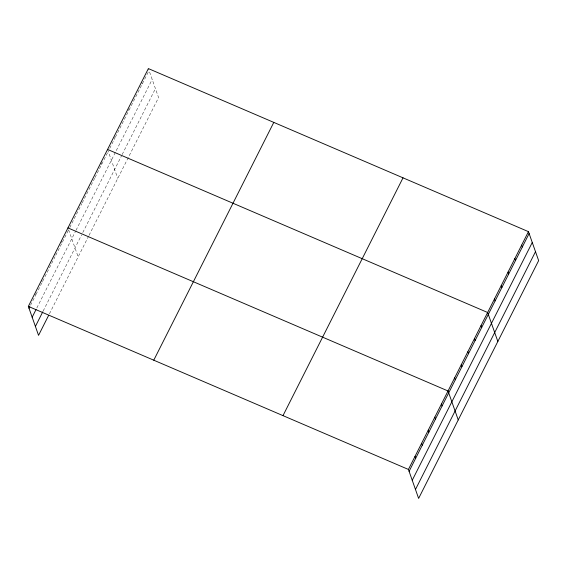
<?xml version="1.0" encoding="UTF-8"?>
<svg xmlns="http://www.w3.org/2000/svg" width="567" height="567" viewBox="0 0 567 567"><rect width="100%" height="100%" fill="white"/><g stroke="black" fill="none" stroke-linecap="round" stroke-linejoin="round"><path stroke-width="0.43" stroke-dasharray="2.83 2.13" d="M30.575 305.209L35.622 295.209L34.948 293.302M36.012 294.436L55.034 256.738M68.238 230.578L55.424 255.972L54.758 254.066M69.791 227.502L81.832 203.652M82.222 202.887L94.646 178.265M95.036 177.492L108.233 151.339M109.75 148.341L115.037 137.859L114.371 135.96M115.413 137.115L128.638 110.912L127.972 109.013M129.021 110.161L149.043 70.485M36.827 307.987L75.659 231.053M76.042 230.28L152.19 79.415M43.17 311.035L81.613 234.866M82.782 232.562L121.423 155.996M122.181 154.5L155.429 88.622M49.428 313.813L88.643 236.106M89.033 235.34L158.576 97.552L148.377 68.586M141.573 82.059L142.246 83.959M107.567 149.433L117.766 178.407M100.969 162.516L101.635 164.416M68.628 229.812L78.161 256.879M61.356 240.989L62.03 242.889M41.554 280.226L42.22 282.125"/><path stroke-width="0.85" d="M48.649 315.351L38.549 335.352L28.35 306.386L148.377 68.586L528.451 231.648L538.65 260.614L418.623 498.414L408.424 469.448L528.451 231.648M29.016 308.285L29.796 306.747M32.163 317.215L36.047 309.525M35.409 326.422L42.787 311.8M153.77 360.194L273.797 122.394M282.997 415.639L403.024 177.832M409.091 471.347L529.117 233.547M412.237 480.277L532.264 242.478M415.476 489.484L535.503 251.684M107.567 149.433L487.641 312.495L497.84 341.469M67.955 227.913L448.029 390.975L458.235 419.941M28.35 306.386L408.424 469.448M521.647 245.121L522.313 247.021M514.843 258.595L515.516 260.494M508.046 272.075L508.712 273.974M501.242 285.548L501.908 287.448M494.438 299.022L495.111 300.921M481.036 325.578L481.709 327.478M474.437 338.655L475.103 340.554M467.832 351.738L468.505 353.638M461.233 364.815L461.907 366.714M454.635 377.891L455.301 379.791M441.431 404.051L442.097 405.951M434.825 417.128L435.499 419.034M428.227 430.211L428.893 432.111M421.628 443.288L422.295 445.187M415.023 456.364L415.696 458.271"/></g></svg>
